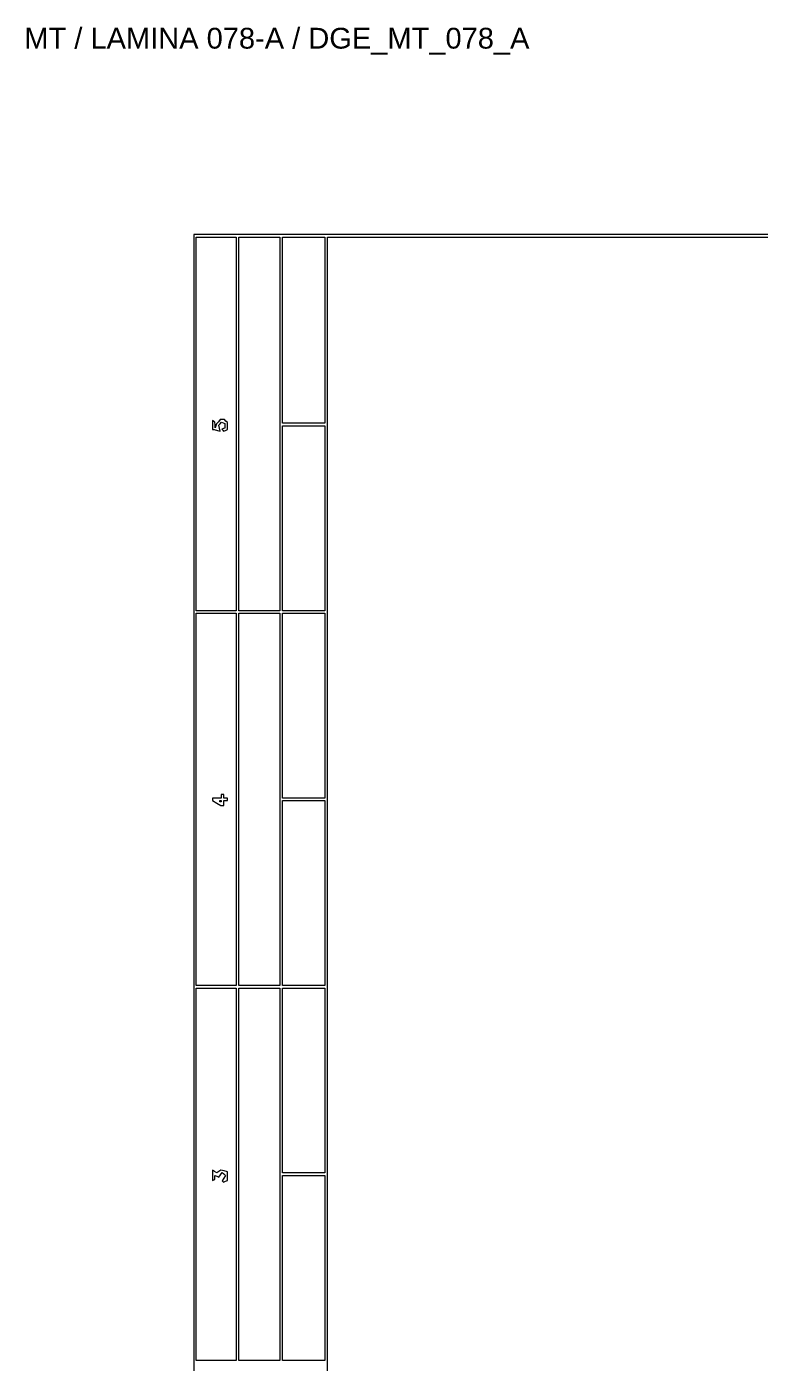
# Paper-space layout 'AN-23-DGE-078-A' of a CAD drawing. Header units: metres, sheet in millimetres. Extents: x 12 to 193, y 4 to 291.
# Drawn here: x 12.2 to 86.2, y 156.4 to 291.3 of the extents above; entities that cross this region are included whole.
import ezdxf

# ---------------------------------------------------------------- set-up
doc = ezdxf.new("R2010")
doc.units = ezdxf.units.M
doc.layers.add('DGE_CONTORNOS', color=7, linetype='Continuous', lineweight=0)
doc.layers.add('DGE_DATOS', color=7, linetype='Continuous', lineweight=0)
doc.styles.add('DGE_ARIAL', font='arial.ttf')

# ---------------------------------------------------------------- blocks, each defined once
blk = doc.blocks.new('LP_REF_DGE_MT_078_A')
at = {"layer": 'DGE_CONTORNOS'}
for points in [[(29.11, 147.58), (29.11, 24.9), (110.99, 24.94), (192.87, 24.97), (192.9, 147.61), (192.93, 270.25), (111.02, 270.25), (29.11, 270.25)], [(33.4, 251.13), (33.4, 232.26), (31.38, 232.26), (29.36, 232.26), (29.36, 251.13), (29.36, 270), (31.38, 270), (33.4, 270)], [(37.82, 251.13), (37.82, 232.26), (35.74, 232.26), (33.66, 232.26), (33.66, 251.13), (33.66, 270), (35.74, 270), (37.82, 270)], [(42.36, 260.6), (42.36, 251.2), (40.22, 251.2), (38.07, 251.2), (38.07, 260.6), (38.07, 270), (40.22, 270), (42.36, 270)], [(192.68, 160.89), (192.68, 51.79), (117.65, 51.79), (42.62, 51.79), (42.62, 160.89), (42.62, 270), (117.65, 270), (192.68, 270)], [(31.61, 251.35), (31.42, 251.13), (31.35, 250.94), (31.28, 250.75), (31.27, 251.03), (31.26, 251.31), (31.13, 251.38), (31, 251.46), (31, 251.01), (31, 250.56), (31.1, 250.56), (31.19, 250.56), (31.5, 250.48), (31.8, 250.4), (31.72, 250.7), (31.65, 250.99), (31.78, 251.15), (31.91, 251.31), (32.09, 251.24), (32.27, 251.17), (32.27, 250.94), (32.27, 250.71), (32.11, 250.66), (31.95, 250.6), (32.04, 250.5), (32.13, 250.41), (32.32, 250.48), (32.52, 250.56), (32.52, 250.91), (32.52, 251.27), (32.37, 251.42), (32.22, 251.57), (32.01, 251.57), (31.8, 251.57)], [(42.36, 241.6), (42.36, 232.26), (40.22, 232.26), (38.07, 232.26), (38.07, 241.6), (38.07, 250.94), (40.22, 250.94), (42.36, 250.94)], [(33.4, 213.21), (33.4, 194.4), (31.38, 194.4), (29.36, 194.4), (29.36, 213.21), (29.36, 232.01), (31.38, 232.01), (33.4, 232.01)], [(37.82, 213.21), (37.82, 194.4), (35.74, 194.4), (33.66, 194.4), (33.66, 213.21), (33.66, 232.01), (35.74, 232.01), (37.82, 232.01)], [(42.36, 222.67), (42.36, 213.33), (40.22, 213.33), (38.07, 213.33), (38.07, 222.67), (38.07, 232.01), (40.22, 232.01), (42.36, 232.01)], [(31.89, 213.52), (31.89, 213.33), (31.45, 213.33), (31, 213.33), (31, 213.22), (31, 213.1), (31.43, 212.84), (31.86, 212.58), (32, 212.58), (32.14, 212.58), (32.14, 212.83), (32.14, 213.08), (32.33, 213.08), (32.52, 213.08), (32.52, 213.21), (32.52, 213.33), (32.33, 213.33), (32.14, 213.33), (32.14, 213.52), (32.14, 213.71), (32.01, 213.71), (31.89, 213.71)], [(31.89, 213.02), (31.89, 212.95), (31.83, 212.95), (31.76, 212.95), (31.76, 213.02), (31.76, 213.08), (31.83, 213.08), (31.89, 213.08)], [(42.36, 203.74), (42.36, 194.4), (40.22, 194.4), (38.07, 194.4), (38.07, 203.74), (38.07, 213.08), (40.22, 213.08), (42.36, 213.08)], [(33.4, 175.34), (33.4, 156.54), (31.38, 156.54), (29.36, 156.54), (29.36, 175.34), (29.36, 194.15), (31.38, 194.15), (33.4, 194.15)], [(37.82, 175.34), (37.82, 156.54), (35.74, 156.54), (33.66, 156.54), (33.66, 175.34), (33.66, 194.15), (35.74, 194.15), (37.82, 194.15)], [(42.36, 184.81), (42.36, 175.47), (40.22, 175.47), (38.07, 175.47), (38.07, 184.81), (38.07, 194.15), (40.22, 194.15), (42.36, 194.15)], [(31, 175.22), (31, 174.7), (31.13, 174.78), (31.26, 174.85), (31.26, 175.03), (31.26, 175.21), (31.45, 175.14), (31.65, 175.06), (31.82, 175.3), (32, 175.53), (32.16, 175.37), (32.32, 175.21), (32.16, 174.95), (32, 174.69), (32.06, 174.62), (32.13, 174.56), (32.32, 174.63), (32.52, 174.71), (32.52, 175.15), (32.52, 175.59), (32.18, 175.68), (31.85, 175.76), (31.64, 175.63), (31.43, 175.5), (31.22, 175.62), (31, 175.74)], [(42.36, 165.88), (42.36, 156.54), (40.22, 156.54), (38.07, 156.54), (38.07, 165.88), (38.07, 175.22), (40.22, 175.22), (42.36, 175.22)]]:
    blk.add_lwpolyline(points, close=True, dxfattribs=at)
at = {"layer": 'DGE_DATOS', "style": 'DGE_ARIAL'}
blk.add_text('MT / LAMINA 078-A / DGE_MT_078_A', height=2.1, dxfattribs=at).set_placement((12, 289.04))

psp = doc.layouts.new('AN-23-DGE-078-A')

# ---------------------------------------------------------------- block references
at = {"layer": 'DGE_DATOS'}
psp.add_blockref('LP_REF_DGE_MT_078_A', (0, 0), dxfattribs=at)

doc.saveas('drawing.dxf')
